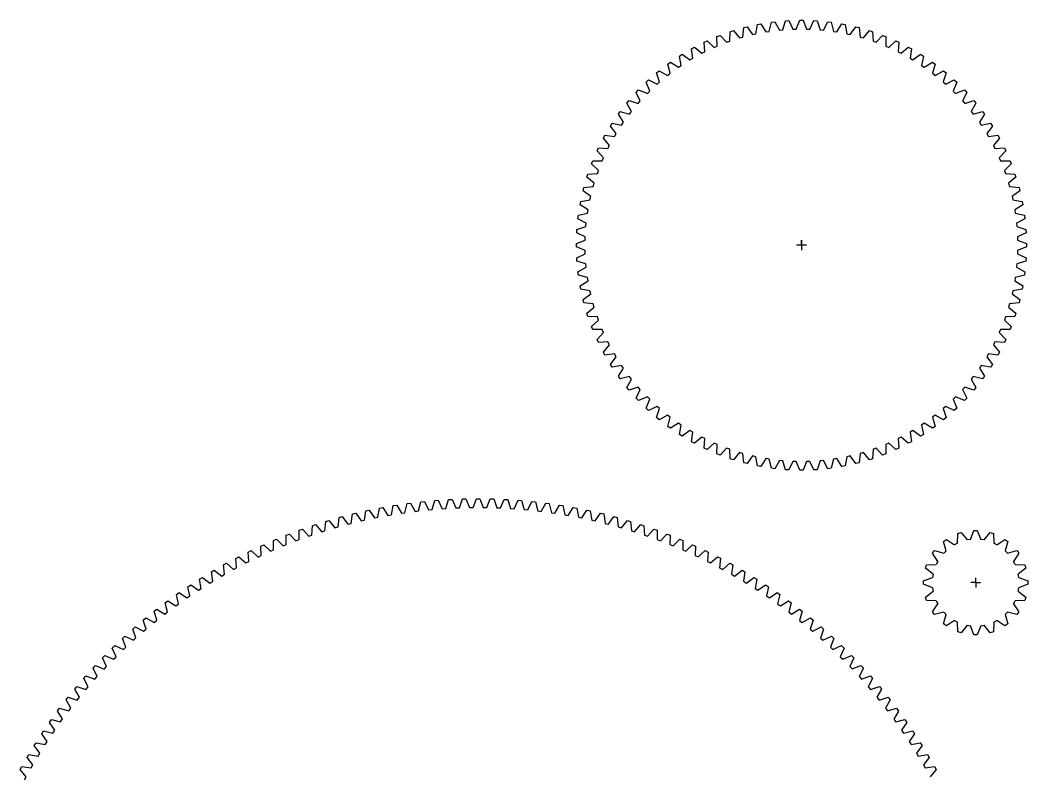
# Model space of a CAD drawing. Header units: millimetres. Extents: x 20 to 587, y 13 to 398.
# Drawn here: x 324.2 to 427.4, y 102.2 to 179.8 of the extents above; entities that cross this region are included whole.
import ezdxf

# ---------------------------------------------------------------- set-up
doc = ezdxf.new("R2010")
doc.units = ezdxf.units.MM

msp = doc.modelspace()

# ---------------------------------------------------------------- linework, layer by layer
at = {"color": 7, "true_color": 0xffffff}
for p, q in [((402.3, 178.77), (402.59, 179.7)), ((402.59, 179.7), (402.94, 179.72)), ((402.94, 179.72), (403.35, 178.84)), ((403.69, 178.85), (404.04, 179.76)), ((404.04, 179.76), (404.39, 179.76)), ((404.39, 179.76), (404.74, 178.85)), ((405.08, 178.84), (405.49, 179.72)), ((405.49, 179.72), (405.84, 179.7)), ((405.84, 179.7), (406.13, 178.77)), ((396.92, 178.57), (397.26, 178.68)), ((397.26, 178.68), (397.87, 177.93)), ((398.2, 178.02), (398.31, 178.99)), ((398.31, 178.99), (398.65, 179.08)), ((398.65, 179.08), (399.21, 178.29)), ((399.55, 178.36), (399.72, 179.32)), ((399.72, 179.32), (400.07, 179.38)), ((400.07, 179.38), (400.58, 178.56)), ((400.92, 178.61), (401.15, 179.55)), ((401.15, 179.55), (401.5, 179.6)), ((401.5, 179.6), (401.96, 178.74)), ((401.96, 178.74), (402.3, 178.77)), ((403.35, 178.84), (403.69, 178.85)), ((404.74, 178.85), (405.08, 178.84)), ((406.13, 178.77), (406.47, 178.74)), ((406.47, 178.74), (406.93, 179.6)), ((406.93, 179.6), (407.28, 179.55)), ((407.28, 179.55), (407.51, 178.61)), ((407.85, 178.56), (408.37, 179.38)), ((408.37, 179.38), (408.71, 179.32)), ((408.71, 179.32), (408.88, 178.36)), ((409.22, 178.29), (409.78, 179.08)), ((409.78, 179.08), (410.12, 178.99)), ((410.12, 178.99), (410.23, 178.02)), ((410.56, 177.93), (411.18, 178.68)), ((411.18, 178.68), (411.51, 178.57)), ((394.24, 177.49), (394.56, 177.64)), ((394.56, 177.64), (395.26, 176.97)), ((395.56, 178.07), (395.89, 178.2)), ((395.57, 177.1), (395.56, 178.07)), ((395.89, 178.2), (396.55, 177.49)), ((396.55, 177.49), (396.87, 177.6)), ((396.87, 177.6), (396.92, 178.57)), ((397.87, 177.93), (398.2, 178.02)), ((399.21, 178.29), (399.55, 178.36)), ((400.58, 178.56), (400.92, 178.61)), ((407.51, 178.61), (407.85, 178.56)), ((408.88, 178.36), (409.22, 178.29)), ((410.23, 178.02), (410.56, 177.93)), ((411.51, 178.57), (411.56, 177.6)), ((411.56, 177.6), (411.88, 177.49)), ((411.88, 177.49), (412.54, 178.2)), ((412.54, 178.2), (412.87, 178.07)), ((412.87, 178.07), (412.86, 177.1)), ((413.17, 176.97), (413.88, 177.64)), ((413.88, 177.64), (414.19, 177.49)), ((392.95, 176.82), (393.26, 176.99)), ((393.08, 175.86), (392.95, 176.82)), ((393.26, 176.99), (394, 176.36)), ((394.31, 176.52), (394.24, 177.49)), ((395.26, 176.97), (395.57, 177.1)), ((412.86, 177.1), (413.17, 176.97)), ((414.19, 177.49), (414.12, 176.52)), ((414.43, 176.36), (415.17, 176.99)), ((415.17, 176.99), (415.48, 176.82)), ((415.48, 176.82), (415.35, 175.86)), ((391.71, 176.07), (392.01, 176.26)), ((391.9, 175.12), (391.71, 176.07)), ((392.01, 176.26), (392.79, 175.68)), ((392.79, 175.68), (393.08, 175.86)), ((394, 176.36), (394.31, 176.52)), ((414.12, 176.52), (414.43, 176.36)), ((415.35, 175.86), (415.64, 175.68)), ((415.64, 175.68), (416.42, 176.26)), ((416.42, 176.26), (416.72, 176.07)), ((416.72, 176.07), (416.53, 175.12)), ((389.38, 174.35), (389.65, 174.58)), ((389.65, 174.58), (390.5, 174.1)), ((390.52, 175.25), (390.8, 175.46)), ((390.77, 174.31), (390.52, 175.25)), ((390.8, 175.46), (391.62, 174.93)), ((391.62, 174.93), (391.9, 175.12)), ((416.53, 175.12), (416.81, 174.93)), ((416.81, 174.93), (417.63, 175.46)), ((417.63, 175.46), (417.91, 175.25)), ((417.91, 175.25), (417.66, 174.31)), ((417.93, 174.1), (418.78, 174.58)), ((418.78, 174.58), (419.05, 174.35)), ((388.3, 173.39), (388.56, 173.63)), ((388.56, 173.63), (389.43, 173.21)), ((389.69, 173.43), (389.38, 174.35)), ((390.5, 174.1), (390.77, 174.31)), ((417.66, 174.31), (417.93, 174.1)), ((419.05, 174.35), (418.74, 173.43)), ((419, 173.21), (419.87, 173.63)), ((419.87, 173.63), (420.13, 173.39)), ((387.29, 172.36), (387.53, 172.61)), ((387.53, 172.61), (388.43, 172.24)), ((388.67, 172.49), (388.3, 173.39)), ((388.43, 172.24), (388.67, 172.49)), ((389.43, 173.21), (389.69, 173.43)), ((418.74, 173.43), (419, 173.21)), ((420.13, 173.39), (419.76, 172.49)), ((419.76, 172.49), (420.01, 172.24)), ((420.01, 172.24), (420.91, 172.61)), ((420.91, 172.61), (421.15, 172.36)), ((386.34, 171.26), (386.56, 171.53)), ((386.56, 171.53), (387.48, 171.22)), ((387.71, 171.48), (387.29, 172.36)), ((387.48, 171.22), (387.71, 171.48)), ((421.15, 172.36), (420.72, 171.48)), ((420.72, 171.48), (420.95, 171.22)), ((420.95, 171.22), (421.87, 171.53)), ((421.87, 171.53), (422.09, 171.26)), ((385.46, 170.11), (385.66, 170.39)), ((385.66, 170.39), (386.6, 170.14)), ((386.81, 170.41), (386.34, 171.26)), ((386.6, 170.14), (386.81, 170.41)), ((422.09, 171.26), (421.62, 170.41)), ((421.62, 170.41), (421.83, 170.14)), ((421.83, 170.14), (422.77, 170.39)), ((422.77, 170.39), (422.97, 170.11)), ((385.98, 169.29), (385.46, 170.11)), ((422.97, 170.11), (422.45, 169.29)), ((384.65, 168.91), (384.84, 169.2)), ((385.23, 168.13), (384.65, 168.91)), ((384.84, 169.2), (385.79, 169.01)), ((385.79, 169.01), (385.98, 169.29)), ((422.45, 169.29), (422.64, 169.01)), ((422.64, 169.01), (423.59, 169.2)), ((423.78, 168.91), (423.2, 168.13)), ((423.59, 169.2), (423.78, 168.91)), ((383.92, 167.65), (384.09, 167.96)), ((384.55, 166.91), (383.92, 167.65)), ((384.09, 167.96), (385.05, 167.83)), ((385.05, 167.83), (385.23, 168.13)), ((423.2, 168.13), (423.38, 167.83)), ((423.38, 167.83), (424.34, 167.96)), ((424.51, 167.65), (423.88, 166.91)), ((424.34, 167.96), (424.51, 167.65)), ((383.28, 166.36), (383.43, 166.67)), ((383.95, 165.66), (383.28, 166.36)), ((383.43, 166.67), (384.39, 166.6)), ((384.39, 166.6), (384.55, 166.91)), ((423.88, 166.91), (424.04, 166.6)), ((424.04, 166.6), (425.01, 166.67)), ((425.15, 166.36), (424.48, 165.66)), ((425.01, 166.67), (425.15, 166.36)), ((382.71, 165.02), (382.84, 165.35)), ((382.84, 165.35), (383.81, 165.34)), ((383.81, 165.34), (383.95, 165.66)), ((424.48, 165.66), (424.62, 165.34)), ((424.62, 165.34), (425.59, 165.35)), ((425.59, 165.35), (425.72, 165.02)), ((383.42, 164.37), (382.71, 165.02)), ((383.31, 164.04), (383.42, 164.37)), ((425.72, 165.02), (425.01, 164.37)), ((425.01, 164.37), (425.12, 164.04)), ((382.23, 163.66), (382.34, 163.99)), ((382.98, 163.04), (382.23, 163.66)), ((382.34, 163.99), (383.31, 164.04)), ((425.12, 164.04), (426.09, 163.99)), ((426.2, 163.66), (425.45, 163.04)), ((426.09, 163.99), (426.2, 163.66)), ((381.84, 162.26), (381.92, 162.6)), ((382.63, 161.7), (381.84, 162.26)), ((381.92, 162.6), (382.89, 162.71)), ((382.89, 162.71), (382.98, 163.04)), ((425.45, 163.04), (425.54, 162.71)), ((425.54, 162.71), (426.51, 162.6)), ((426.59, 162.26), (425.8, 161.7)), ((426.51, 162.6), (426.59, 162.26)), ((381.53, 160.85), (381.6, 161.19)), ((381.6, 161.19), (382.55, 161.36)), ((382.55, 161.36), (382.63, 161.7)), ((425.8, 161.7), (425.88, 161.36)), ((425.88, 161.36), (426.83, 161.19)), ((426.83, 161.19), (426.9, 160.85)), ((382.36, 160.33), (381.53, 160.85)), ((382.3, 159.99), (382.36, 160.33)), ((426.9, 160.85), (426.08, 160.33)), ((426.08, 160.33), (426.13, 159.99)), ((381.32, 159.41), (381.36, 159.76)), ((382.17, 158.95), (381.32, 159.41)), ((381.36, 159.76), (382.3, 159.99)), ((426.13, 159.99), (427.07, 159.76)), ((427.12, 159.41), (426.26, 158.95)), ((427.07, 159.76), (427.12, 159.41)), ((381.19, 157.97), (381.21, 158.32)), ((381.21, 158.32), (382.14, 158.61)), ((382.14, 158.61), (382.17, 158.95)), ((426.26, 158.95), (426.29, 158.61)), ((426.29, 158.61), (427.22, 158.32)), ((427.22, 158.32), (427.24, 157.97)), ((381.16, 156.87), (382.06, 157.22)), ((382.07, 157.57), (381.19, 157.97)), ((382.06, 157.22), (382.07, 157.57)), ((404.22, 156.7), (404.22, 157.2)), ((404.22, 157.2), (404.22, 156.7)), ((427.24, 157.97), (426.36, 157.57)), ((426.36, 157.57), (426.37, 157.22)), ((426.37, 157.22), (427.28, 156.87)), ((381.16, 156.52), (381.16, 156.87)), ((382.06, 156.17), (381.16, 156.52)), ((382.07, 155.83), (382.06, 156.17)), ((404.72, 156.7), (403.72, 156.7)), ((404.22, 156.7), (404.22, 156.2)), ((426.37, 156.17), (426.36, 155.83)), ((427.28, 156.52), (426.37, 156.17)), ((427.28, 156.87), (427.28, 156.52)), ((381.19, 155.42), (382.07, 155.83)), ((381.21, 155.08), (381.19, 155.42)), ((382.14, 154.78), (381.21, 155.08)), ((427.22, 155.08), (426.29, 154.78)), ((426.36, 155.83), (427.24, 155.42)), ((427.24, 155.42), (427.22, 155.08)), ((381.32, 153.98), (382.17, 154.44)), ((381.36, 153.63), (381.32, 153.98)), ((382.17, 154.44), (382.14, 154.78)), ((426.29, 154.78), (426.26, 154.44)), ((426.26, 154.44), (427.12, 153.98)), ((427.12, 153.98), (427.07, 153.63)), ((382.3, 153.4), (381.36, 153.63)), ((381.53, 152.55), (382.36, 153.06)), ((382.36, 153.06), (382.3, 153.4)), ((426.13, 153.4), (426.08, 153.06)), ((426.08, 153.06), (426.9, 152.55)), ((427.07, 153.63), (426.13, 153.4)), ((381.6, 152.2), (381.53, 152.55)), ((382.55, 152.03), (381.6, 152.2)), ((382.63, 151.7), (382.55, 152.03)), ((425.88, 152.03), (425.8, 151.7)), ((426.83, 152.2), (425.88, 152.03)), ((426.9, 152.55), (426.83, 152.2)), ((381.84, 151.13), (382.63, 151.7)), ((381.92, 150.79), (381.84, 151.13)), ((382.89, 150.68), (381.92, 150.79)), ((426.51, 150.79), (425.54, 150.68)), ((425.8, 151.7), (426.59, 151.13)), ((426.59, 151.13), (426.51, 150.79)), ((382.23, 149.74), (382.98, 150.35)), ((382.34, 149.41), (382.23, 149.74)), ((382.98, 150.35), (382.89, 150.68)), ((425.54, 150.68), (425.45, 150.35)), ((425.45, 150.35), (426.2, 149.74)), ((426.2, 149.74), (426.09, 149.41)), ((383.31, 149.35), (382.34, 149.41)), ((382.71, 148.37), (383.42, 149.03)), ((383.42, 149.03), (383.31, 149.35)), ((425.12, 149.35), (425.01, 149.03)), ((425.01, 149.03), (425.72, 148.37)), ((426.09, 149.41), (425.12, 149.35)), ((382.84, 148.05), (382.71, 148.37)), ((383.81, 148.05), (382.84, 148.05)), ((383.28, 147.04), (383.95, 147.74)), ((383.95, 147.74), (383.81, 148.05)), ((424.62, 148.05), (424.48, 147.74)), ((424.48, 147.74), (425.15, 147.04)), ((425.59, 148.05), (424.62, 148.05)), ((425.72, 148.37), (425.59, 148.05)), ((383.43, 146.72), (383.28, 147.04)), ((384.39, 146.79), (383.43, 146.72)), ((384.55, 146.48), (384.39, 146.79)), ((424.04, 146.79), (423.88, 146.48)), ((425.01, 146.72), (424.04, 146.79)), ((425.15, 147.04), (425.01, 146.72)), ((383.92, 145.74), (384.55, 146.48)), ((384.09, 145.44), (383.92, 145.74)), ((423.88, 146.48), (424.51, 145.74)), ((424.51, 145.74), (424.34, 145.44)), ((385.05, 145.57), (384.09, 145.44)), ((384.65, 144.49), (385.23, 145.27)), ((385.23, 145.27), (385.05, 145.57)), ((423.38, 145.57), (423.2, 145.27)), ((423.2, 145.27), (423.78, 144.49)), ((424.34, 145.44), (423.38, 145.57)), ((384.84, 144.19), (384.65, 144.49)), ((385.79, 144.38), (384.84, 144.19)), ((385.46, 143.28), (385.98, 144.1)), ((385.98, 144.1), (385.79, 144.38)), ((422.64, 144.38), (422.45, 144.1)), ((422.45, 144.1), (422.97, 143.28)), ((423.59, 144.19), (422.64, 144.38)), ((423.78, 144.49), (423.59, 144.19)), ((385.66, 143), (385.46, 143.28)), ((386.6, 143.25), (385.66, 143)), ((386.34, 142.13), (386.81, 142.98)), ((386.81, 142.98), (386.6, 143.25)), ((421.83, 143.25), (421.62, 142.98)), ((421.62, 142.98), (422.09, 142.13)), ((422.77, 143), (421.83, 143.25)), ((422.97, 143.28), (422.77, 143)), ((386.56, 141.86), (386.34, 142.13)), ((387.48, 142.17), (386.56, 141.86)), ((387.29, 141.04), (387.71, 141.91)), ((387.71, 141.91), (387.48, 142.17)), ((420.95, 142.17), (420.72, 141.91)), ((420.72, 141.91), (421.15, 141.04)), ((421.87, 141.86), (420.95, 142.17)), ((422.09, 142.13), (421.87, 141.86)), ((387.53, 140.78), (387.29, 141.04)), ((388.43, 141.15), (387.53, 140.78)), ((388.3, 140.01), (388.67, 140.91)), ((388.67, 140.91), (388.43, 141.15)), ((420.01, 141.15), (419.76, 140.91)), ((419.76, 140.91), (420.13, 140.01)), ((420.91, 140.78), (420.01, 141.15)), ((421.15, 141.04), (420.91, 140.78)), ((388.56, 139.77), (388.3, 140.01)), ((389.43, 140.19), (388.56, 139.77)), ((389.38, 139.04), (389.69, 139.96)), ((389.69, 139.96), (389.43, 140.19)), ((419, 140.19), (418.74, 139.96)), ((418.74, 139.96), (419.05, 139.04)), ((419.87, 139.77), (419, 140.19)), ((420.13, 140.01), (419.87, 139.77)), ((389.65, 138.82), (389.38, 139.04)), ((390.5, 139.29), (389.65, 138.82)), ((390.77, 139.08), (390.5, 139.29)), ((390.52, 138.14), (390.77, 139.08)), ((391.62, 138.47), (390.8, 137.94)), ((391.9, 138.27), (391.62, 138.47)), ((416.81, 138.47), (416.53, 138.27)), ((417.63, 137.94), (416.81, 138.47)), ((417.93, 139.29), (417.66, 139.08)), ((417.66, 139.08), (417.91, 138.14)), ((418.78, 138.82), (417.93, 139.29)), ((419.05, 139.04), (418.78, 138.82)), ((390.8, 137.94), (390.52, 138.14)), ((391.71, 137.32), (391.9, 138.27)), ((392.79, 137.71), (392.01, 137.13)), ((393.08, 137.54), (392.79, 137.71)), ((392.95, 136.57), (393.08, 137.54)), ((415.64, 137.71), (415.35, 137.54)), ((415.35, 137.54), (415.48, 136.57)), ((416.42, 137.13), (415.64, 137.71)), ((416.53, 138.27), (416.72, 137.32)), ((417.91, 138.14), (417.63, 137.94)), ((392.01, 137.13), (391.71, 137.32)), ((393.26, 136.41), (392.95, 136.57)), ((394, 137.03), (393.26, 136.41)), ((394.31, 136.88), (394, 137.03)), ((394.24, 135.91), (394.31, 136.88)), ((395.26, 136.43), (394.56, 135.76)), ((395.57, 136.29), (395.26, 136.43)), ((395.56, 135.32), (395.57, 136.29)), ((413.17, 136.43), (412.86, 136.29)), ((412.86, 136.29), (412.87, 135.32)), ((413.88, 135.76), (413.17, 136.43)), ((414.43, 137.03), (414.12, 136.88)), ((414.12, 136.88), (414.19, 135.91)), ((415.17, 136.41), (414.43, 137.03)), ((415.48, 136.57), (415.17, 136.41)), ((416.72, 137.32), (416.42, 137.13)), ((394.56, 135.76), (394.24, 135.91)), ((395.89, 135.19), (395.56, 135.32)), ((396.55, 135.91), (395.89, 135.19)), ((396.87, 135.79), (396.55, 135.91)), ((396.92, 134.82), (396.87, 135.79)), ((397.87, 135.47), (397.26, 134.71)), ((398.2, 135.37), (397.87, 135.47)), ((398.31, 134.41), (398.2, 135.37)), ((410.23, 135.37), (410.12, 134.41)), ((410.56, 135.47), (410.23, 135.37)), ((411.18, 134.71), (410.56, 135.47)), ((411.56, 135.79), (411.51, 134.82)), ((411.88, 135.91), (411.56, 135.79)), ((412.54, 135.19), (411.88, 135.91)), ((412.87, 135.32), (412.54, 135.19)), ((414.19, 135.91), (413.88, 135.76)), ((397.26, 134.71), (396.92, 134.82)), ((398.65, 134.32), (398.31, 134.41)), ((399.21, 135.11), (398.65, 134.32)), ((399.55, 135.03), (399.21, 135.11)), ((399.72, 134.08), (399.55, 135.03)), ((400.58, 134.84), (400.07, 134.01)), ((400.92, 134.78), (400.58, 134.84)), ((401.15, 133.84), (400.92, 134.78)), ((401.96, 134.65), (401.5, 133.8)), ((402.3, 134.62), (401.96, 134.65)), ((402.59, 133.69), (402.3, 134.62)), ((403.35, 134.55), (402.94, 133.67)), ((403.69, 134.54), (403.35, 134.55)), ((404.04, 133.64), (403.69, 134.54)), ((404.74, 134.54), (404.39, 133.64)), ((405.08, 134.55), (404.74, 134.54)), ((405.49, 133.67), (405.08, 134.55)), ((406.13, 134.62), (405.84, 133.69)), ((406.47, 134.65), (406.13, 134.62)), ((406.93, 133.8), (406.47, 134.65)), ((407.51, 134.78), (407.28, 133.84)), ((407.85, 134.84), (407.51, 134.78)), ((408.37, 134.01), (407.85, 134.84)), ((408.88, 135.03), (408.71, 134.08)), ((409.22, 135.11), (408.88, 135.03)), ((409.78, 134.32), (409.22, 135.11)), ((410.12, 134.41), (409.78, 134.32)), ((411.51, 134.82), (411.18, 134.71)), ((400.07, 134.01), (399.72, 134.08)), ((401.5, 133.8), (401.15, 133.84)), ((402.94, 133.67), (402.59, 133.69)), ((404.39, 133.64), (404.04, 133.64)), ((405.84, 133.69), (405.49, 133.67)), ((407.28, 133.84), (406.93, 133.8)), ((408.71, 134.08), (408.37, 134.01)), ((363.59, 129.29), (363.81, 130.23)), ((363.81, 130.23), (364.16, 130.28)), ((364.16, 130.28), (364.63, 129.43)), ((364.98, 129.47), (365.23, 130.41)), ((365.23, 130.41), (365.58, 130.44)), ((365.58, 130.44), (366.02, 129.58)), ((366.37, 129.62), (366.65, 130.54)), ((366.65, 130.54), (367, 130.57)), ((367, 130.57), (367.42, 129.7)), ((367.77, 129.73), (368.07, 130.64)), ((368.07, 130.64), (368.42, 130.66)), ((368.42, 130.66), (368.82, 129.78)), ((369.17, 129.79), (369.49, 130.7)), ((369.49, 130.7), (369.84, 130.71)), ((369.84, 130.71), (370.22, 129.82)), ((370.57, 129.83), (370.92, 130.73)), ((370.92, 130.73), (371.27, 130.73)), ((371.27, 130.73), (371.62, 129.83)), ((371.97, 129.82), (372.34, 130.71)), ((372.34, 130.71), (372.69, 130.7)), ((372.69, 130.7), (373.02, 129.79)), ((373.37, 129.78), (373.77, 130.66)), ((373.77, 130.66), (374.12, 130.64)), ((374.12, 130.64), (374.42, 129.72)), ((374.77, 129.7), (375.19, 130.57)), ((375.19, 130.57), (375.54, 130.54)), ((375.54, 130.54), (375.82, 129.62)), ((376.17, 129.59), (376.61, 130.44)), ((376.61, 130.44), (376.96, 130.41)), ((376.96, 130.41), (377.21, 129.47)), ((377.56, 129.43), (378.03, 130.28)), ((378.03, 130.28), (378.37, 130.23)), ((378.37, 130.23), (378.6, 129.29)), ((358.09, 128.2), (358.22, 129.16)), ((358.22, 129.16), (358.55, 129.24)), ((358.55, 129.24), (359.11, 128.45)), ((359.45, 128.53), (359.6, 129.48)), ((359.6, 129.48), (359.94, 129.55)), ((359.94, 129.55), (360.48, 128.75)), ((360.82, 128.82), (361, 129.77)), ((361, 129.77), (361.34, 129.83)), ((361.34, 129.83), (361.85, 129.01)), ((362.2, 129.07), (362.4, 130.02)), ((362.4, 130.02), (362.75, 130.07)), ((362.75, 130.07), (363.24, 129.24)), ((378.95, 129.24), (379.44, 130.07)), ((379.44, 130.07), (379.78, 130.02)), ((379.78, 130.02), (379.99, 129.07)), ((380.33, 129.01), (380.84, 129.83)), ((380.84, 129.83), (381.19, 129.77)), ((381.19, 129.77), (381.36, 128.82)), ((381.71, 128.75), (382.24, 129.55)), ((382.24, 129.55), (382.58, 129.48)), ((382.58, 129.48), (382.73, 128.52)), ((383.08, 128.45), (383.63, 129.24)), ((383.63, 129.24), (383.97, 129.16)), ((383.97, 129.16), (384.1, 128.2)), ((354.11, 127.96), (354.44, 128.07)), ((354.44, 128.07), (355.06, 127.33)), ((355.39, 127.43), (355.47, 128.4)), ((355.47, 128.4), (355.8, 128.5)), ((355.8, 128.5), (356.4, 127.74)), ((356.74, 127.83), (356.84, 128.79)), ((356.84, 128.79), (357.17, 128.89)), ((357.17, 128.89), (357.75, 128.11)), ((384.44, 128.11), (385.01, 128.89)), ((385.01, 128.89), (385.35, 128.8)), ((385.35, 128.8), (385.45, 127.83)), ((385.79, 127.74), (386.39, 128.5)), ((386.39, 128.5), (386.72, 128.4)), ((386.72, 128.4), (386.79, 127.43)), ((387.13, 127.33), (387.75, 128.07)), ((387.75, 128.07), (388.08, 127.96)), ((351.43, 126.99), (351.76, 127.11)), ((351.76, 127.11), (352.41, 126.4)), ((352.74, 126.53), (352.76, 127.49)), ((352.76, 127.49), (353.09, 127.61)), ((353.09, 127.61), (353.73, 126.88)), ((354.06, 127), (354.11, 127.96)), ((388.08, 127.96), (388.13, 127)), ((388.46, 126.88), (389.1, 127.61)), ((389.1, 127.61), (389.42, 127.49)), ((389.42, 127.49), (389.45, 126.53)), ((389.78, 126.4), (390.43, 127.11)), ((390.43, 127.11), (390.76, 126.99)), ((420.2, 126.17), (420.25, 127.16)), ((420.25, 127.16), (420.58, 127.27)), ((420.58, 127.27), (421.2, 126.5)), ((421.54, 126.55), (421.89, 127.48)), ((421.89, 127.48), (422.24, 127.48)), ((422.24, 127.48), (422.59, 126.55)), ((422.94, 126.5), (423.56, 127.27)), ((423.56, 127.27), (423.89, 127.16)), ((423.89, 127.16), (423.93, 126.17)), ((348.81, 125.87), (349.13, 126.01)), ((349.13, 126.01), (349.82, 125.34)), ((350.11, 126.45), (350.43, 126.58)), ((350.14, 125.48), (350.11, 126.45)), ((350.43, 126.58), (351.11, 125.89)), ((351.43, 126.02), (351.43, 126.99)), ((390.76, 126.99), (390.75, 126.02)), ((391.08, 125.89), (391.75, 126.58)), ((391.75, 126.58), (392.08, 126.45)), ((392.08, 126.45), (392.05, 125.48)), ((392.37, 125.34), (393.06, 126.01)), ((393.06, 126.01), (393.38, 125.87)), ((418.78, 126.35), (419.07, 126.56)), ((419.05, 125.4), (418.78, 126.35)), ((419.07, 126.56), (419.9, 126.01)), ((420.2, 126.17), (419.9, 126.01)), ((421.54, 126.55), (421.2, 126.5)), ((422.94, 126.5), (422.59, 126.55)), ((424.24, 126.01), (423.93, 126.17)), ((424.24, 126.01), (425.07, 126.56)), ((425.07, 126.56), (425.35, 126.35)), ((425.35, 126.35), (425.09, 125.4)), ((347.52, 125.26), (347.83, 125.41)), ((347.6, 124.3), (347.52, 125.26)), ((347.83, 125.41), (348.54, 124.75)), ((348.86, 124.91), (348.81, 125.87)), ((393.38, 125.87), (393.33, 124.9)), ((393.65, 124.76), (394.35, 125.41)), ((394.35, 125.41), (394.67, 125.26)), ((394.67, 125.26), (394.59, 124.3)), ((417.64, 125.13), (417.85, 125.42)), ((418.19, 124.3), (417.64, 125.13)), ((417.85, 125.42), (418.8, 125.15)), ((419.05, 125.4), (418.8, 125.15)), ((425.34, 125.15), (425.09, 125.4)), ((425.34, 125.15), (426.29, 125.42)), ((426.5, 125.13), (425.95, 124.3)), ((426.29, 125.42), (426.5, 125.13)), ((344.99, 123.94), (345.3, 124.11)), ((345.12, 122.98), (344.99, 123.94)), ((345.3, 124.11), (346.04, 123.49)), ((346.25, 124.61), (346.56, 124.78)), ((346.35, 123.65), (346.25, 124.61)), ((346.56, 124.78), (347.28, 124.14)), ((394.9, 124.14), (395.63, 124.78)), ((395.63, 124.78), (395.94, 124.62)), ((395.94, 124.62), (395.83, 123.65)), ((396.15, 123.49), (396.89, 124.11)), ((396.89, 124.11), (397.19, 123.94)), ((397.19, 123.94), (397.06, 122.98)), ((416.93, 123.62), (417.04, 123.95)), ((417.04, 123.95), (418.03, 124)), ((418.19, 124.3), (418.03, 124)), ((426.11, 124), (425.95, 124.3)), ((426.11, 124), (427.1, 123.95)), ((427.1, 123.95), (427.21, 123.62)), ((343.76, 123.23), (344.06, 123.4)), ((343.91, 122.27), (343.76, 123.23)), ((344.06, 123.4), (344.82, 122.8)), ((397.37, 122.8), (398.13, 123.4)), ((398.13, 123.4), (398.43, 123.23)), ((398.43, 123.23), (398.27, 122.27)), ((417.7, 123), (416.93, 123.62)), ((417.7, 123), (417.65, 122.66)), ((427.21, 123.62), (426.43, 123)), ((426.49, 122.66), (426.43, 123)), ((341.35, 121.71), (341.64, 121.9)), ((341.64, 121.9), (342.43, 121.34)), ((342.54, 122.48), (342.84, 122.67)), ((342.72, 121.53), (342.54, 122.48)), ((342.84, 122.67), (343.61, 122.09)), ((398.58, 122.09), (399.35, 122.67)), ((399.35, 122.67), (399.65, 122.48)), ((399.65, 122.48), (399.46, 121.53)), ((399.76, 121.34), (400.55, 121.9)), ((400.55, 121.9), (400.84, 121.71)), ((416.72, 122.31), (417.65, 122.66)), ((416.72, 121.96), (416.72, 122.31)), ((417.65, 121.61), (416.72, 121.96)), ((422.07, 122.13), (421.57, 122.13)), ((422.07, 122.13), (422.07, 122.63)), ((422.07, 122.13), (422.07, 121.63)), ((422.07, 122.13), (422.57, 122.13)), ((426.49, 122.66), (427.42, 122.31)), ((427.42, 121.96), (426.49, 121.61)), ((427.42, 122.31), (427.42, 121.96)), ((340.17, 120.9), (340.46, 121.1)), ((340.4, 119.96), (340.17, 120.9)), ((340.46, 121.1), (341.26, 120.56)), ((341.55, 120.76), (341.35, 121.71)), ((400.84, 121.71), (400.63, 120.76)), ((400.93, 120.56), (401.73, 121.1)), ((401.73, 121.1), (402.02, 120.9)), ((402.02, 120.9), (401.78, 119.96)), ((416.93, 120.65), (417.7, 121.26)), ((417.65, 121.61), (417.7, 121.26)), ((426.43, 121.26), (426.49, 121.61)), ((426.43, 121.26), (427.21, 120.65)), ((339.02, 120.06), (339.3, 120.27)), ((339.27, 119.13), (339.02, 120.06)), ((339.3, 120.27), (340.12, 119.75)), ((402.07, 119.75), (402.89, 120.27)), ((402.89, 120.27), (403.17, 120.06)), ((403.17, 120.06), (402.91, 119.13)), ((417.04, 120.31), (416.93, 120.65)), ((418.03, 120.27), (417.04, 120.31)), ((417.64, 119.13), (418.19, 119.96)), ((418.03, 120.27), (418.19, 119.96)), ((425.95, 119.96), (426.11, 120.27)), ((425.95, 119.96), (426.5, 119.13)), ((427.1, 120.31), (426.11, 120.27)), ((427.21, 120.65), (427.1, 120.31)), ((337.89, 119.19), (338.16, 119.41)), ((338.17, 118.27), (337.89, 119.19)), ((338.16, 119.41), (338.99, 118.91)), ((403.19, 118.91), (404.02, 119.41)), ((404.02, 119.41), (404.3, 119.19)), ((404.3, 119.19), (404.02, 118.26)), ((417.85, 118.85), (417.64, 119.13)), ((418.8, 119.11), (417.85, 118.85)), ((418.78, 117.91), (419.05, 118.86)), ((418.8, 119.11), (419.05, 118.86)), ((425.09, 118.86), (425.34, 119.11)), ((425.09, 118.86), (425.35, 117.91)), ((426.29, 118.85), (425.34, 119.11)), ((426.5, 119.13), (426.29, 118.85)), ((336.78, 118.29), (337.05, 118.51)), ((337.09, 117.37), (336.78, 118.29)), ((337.05, 118.51), (337.9, 118.04)), ((404.29, 118.04), (405.14, 118.51)), ((405.41, 118.29), (405.1, 117.37)), ((405.14, 118.51), (405.41, 118.29)), ((419.07, 117.7), (418.78, 117.91)), ((419.9, 118.25), (419.07, 117.7)), ((419.9, 118.25), (420.2, 118.09)), ((420.25, 117.1), (420.2, 118.09)), ((421.2, 117.77), (420.58, 116.99)), ((421.2, 117.77), (421.54, 117.71)), ((421.89, 116.78), (421.54, 117.71)), ((422.59, 117.71), (422.24, 116.78)), ((422.59, 117.71), (422.94, 117.77)), ((423.56, 116.99), (422.94, 117.77)), ((423.93, 118.09), (423.89, 117.1)), ((423.93, 118.09), (424.24, 118.25)), ((425.07, 117.7), (424.24, 118.25)), ((425.35, 117.91), (425.07, 117.7)), ((335.7, 117.36), (335.96, 117.59)), ((336.03, 116.46), (335.7, 117.36)), ((335.96, 117.59), (336.82, 117.14)), ((405.37, 117.15), (406.23, 117.59)), ((406.49, 117.36), (406.16, 116.45)), ((406.23, 117.59), (406.49, 117.36)), ((420.58, 116.99), (420.25, 117.1)), ((422.24, 116.78), (421.89, 116.78)), ((423.89, 117.1), (423.56, 116.99)), ((333.61, 115.42), (333.86, 115.67)), ((333.86, 115.67), (334.74, 115.26)), ((334.64, 116.41), (334.9, 116.64)), ((335, 115.51), (334.64, 116.41)), ((334.9, 116.64), (335.77, 116.22)), ((406.42, 116.22), (407.29, 116.64)), ((407.55, 116.41), (407.19, 115.51)), ((407.29, 116.64), (407.55, 116.41)), ((407.45, 115.26), (408.33, 115.67)), ((408.33, 115.67), (408.58, 115.42)), ((332.61, 114.41), (332.85, 114.66)), ((332.85, 114.66), (333.74, 114.28)), ((333.99, 114.53), (333.61, 115.42)), ((408.58, 115.42), (408.2, 114.53)), ((408.45, 114.28), (409.34, 114.66)), ((409.34, 114.66), (409.58, 114.41)), ((331.63, 113.37), (331.87, 113.63)), ((331.87, 113.63), (332.77, 113.27)), ((333.01, 113.53), (332.61, 114.41)), ((409.58, 114.41), (409.18, 113.53)), ((409.42, 113.28), (410.32, 113.63)), ((410.32, 113.63), (410.56, 113.37)), ((330.68, 112.31), (330.91, 112.57)), ((330.91, 112.57), (331.82, 112.24)), ((332.05, 112.51), (331.63, 113.37)), ((410.56, 113.37), (410.13, 112.5)), ((410.37, 112.24), (411.28, 112.57)), ((411.28, 112.57), (411.51, 112.31)), ((331.13, 111.45), (330.68, 112.31)), ((411.51, 112.31), (411.06, 111.45)), ((329.76, 111.22), (329.98, 111.49)), ((330.23, 110.38), (329.76, 111.22)), ((329.98, 111.49), (330.9, 111.18)), ((411.29, 111.18), (412.21, 111.49)), ((412.43, 111.22), (411.96, 110.38)), ((412.21, 111.49), (412.43, 111.22)), ((328.87, 110.11), (329.08, 110.38)), ((329.36, 109.28), (328.87, 110.11)), ((329.08, 110.38), (330.01, 110.1)), ((412.18, 110.1), (413.11, 110.38)), ((413.32, 110.11), (412.83, 109.28)), ((413.11, 110.38), (413.32, 110.11)), ((328, 108.97), (328.21, 109.25)), ((328.52, 108.16), (328, 108.97)), ((328.21, 109.25), (329.15, 109)), ((413.04, 109), (413.97, 109.25)), ((414.18, 108.97), (413.67, 108.15)), ((413.97, 109.25), (414.18, 108.97)), ((327.17, 107.81), (327.37, 108.1)), ((327.71, 107.01), (327.17, 107.81)), ((327.37, 108.1), (328.31, 107.87)), ((413.88, 107.87), (414.81, 108.1)), ((415.01, 107.81), (414.48, 107.01)), ((414.81, 108.1), (415.01, 107.81)), ((326.37, 106.63), (326.57, 106.93)), ((326.93, 105.85), (326.37, 106.63)), ((326.57, 106.93), (327.51, 106.72)), ((414.68, 106.72), (415.62, 106.93)), ((415.81, 106.63), (415.26, 105.84)), ((415.62, 106.93), (415.81, 106.63)), ((325.61, 105.43), (325.79, 105.73)), ((326.18, 104.66), (325.61, 105.43)), ((325.79, 105.73), (326.74, 105.55)), ((415.45, 105.55), (416.4, 105.73)), ((416.58, 105.43), (416, 104.66)), ((416.4, 105.73), (416.58, 105.43)), ((324.87, 104.21), (325.05, 104.51)), ((325.05, 104.51), (326, 104.36)), ((416.19, 104.36), (417.14, 104.51)), ((417.14, 104.51), (417.32, 104.21)), ((324.17, 102.97), (324.33, 103.28)), ((324.33, 103.28), (325.29, 103.15)), ((325.47, 103.45), (324.87, 104.21)), ((417.32, 104.21), (416.72, 103.45)), ((416.9, 103.15), (417.85, 103.28)), ((417.85, 103.28), (418.02, 102.97)), ((324.78, 102.23), (324.17, 102.97)), ((418.02, 102.97), (417.4, 102.23))]:
    msp.add_line(p, q, dxfattribs=at)
at = {"color": 9, "true_color": 0xd19cc7}
for p, q in [((361.85, 129.01), (362.2, 129.07)), ((363.24, 129.24), (363.59, 129.29)), ((364.63, 129.43), (364.98, 129.47)), ((366.02, 129.58), (366.37, 129.62)), ((367.42, 129.7), (367.77, 129.73)), ((368.82, 129.78), (369.17, 129.79)), ((370.22, 129.82), (370.57, 129.83)), ((371.62, 129.83), (371.97, 129.82)), ((373.02, 129.79), (373.37, 129.78)), ((374.42, 129.72), (374.77, 129.7)), ((375.82, 129.62), (376.17, 129.59)), ((377.21, 129.47), (377.56, 129.43)), ((378.6, 129.29), (378.95, 129.24)), ((379.99, 129.07), (380.33, 129.01)), ((357.75, 128.11), (358.09, 128.2)), ((359.11, 128.45), (359.45, 128.53)), ((360.48, 128.75), (360.82, 128.82)), ((381.36, 128.82), (381.71, 128.75)), ((382.73, 128.52), (383.08, 128.45)), ((384.1, 128.2), (384.44, 128.11)), ((353.73, 126.88), (354.06, 127)), ((355.06, 127.33), (355.39, 127.43)), ((356.4, 127.74), (356.74, 127.83)), ((385.45, 127.83), (385.79, 127.74)), ((386.79, 127.43), (387.13, 127.33)), ((351.11, 125.89), (351.43, 126.02)), ((352.41, 126.4), (352.74, 126.53)), ((388.13, 127), (388.46, 126.88)), ((389.45, 126.53), (389.78, 126.4)), ((390.75, 126.02), (391.08, 125.89)), ((349.82, 125.34), (350.14, 125.48)), ((392.05, 125.48), (392.37, 125.34)), ((347.28, 124.14), (347.6, 124.3)), ((348.54, 124.75), (348.86, 124.91)), ((393.33, 124.9), (393.65, 124.76)), ((394.59, 124.3), (394.9, 124.14)), ((344.82, 122.8), (345.12, 122.98)), ((346.04, 123.49), (346.35, 123.65)), ((395.83, 123.65), (396.15, 123.49)), ((397.06, 122.98), (397.37, 122.8)), ((343.61, 122.09), (343.91, 122.27)), ((398.27, 122.27), (398.58, 122.09)), ((342.43, 121.34), (342.72, 121.53)), ((399.46, 121.53), (399.76, 121.34)), ((340.12, 119.75), (340.4, 119.96)), ((341.26, 120.56), (341.55, 120.76)), ((400.63, 120.76), (400.93, 120.56)), ((401.78, 119.96), (402.07, 119.75)), ((338.99, 118.91), (339.27, 119.13)), ((402.91, 119.13), (403.19, 118.91)), ((337.9, 118.04), (338.17, 118.27)), ((404.02, 118.26), (404.29, 118.04)), ((336.82, 117.14), (337.09, 117.37)), ((405.1, 117.37), (405.37, 117.15)), ((335.77, 116.22), (336.03, 116.46)), ((406.16, 116.45), (406.42, 116.22)), ((334.74, 115.26), (335, 115.51)), ((407.19, 115.51), (407.45, 115.26)), ((333.74, 114.28), (333.99, 114.53)), ((408.2, 114.53), (408.45, 114.28)), ((332.77, 113.27), (333.01, 113.53)), ((409.18, 113.53), (409.42, 113.28)), ((331.82, 112.24), (332.05, 112.51)), ((410.13, 112.5), (410.37, 112.24)), ((330.9, 111.18), (331.13, 111.45)), ((411.06, 111.45), (411.29, 111.18)), ((330.01, 110.1), (330.23, 110.38)), ((411.96, 110.38), (412.18, 110.1)), ((329.15, 109), (329.36, 109.28)), ((412.83, 109.28), (413.04, 109)), ((328.31, 107.87), (328.52, 108.16)), ((413.67, 108.15), (413.88, 107.87)), ((327.51, 106.72), (327.71, 107.01)), ((414.48, 107.01), (414.68, 106.72)), ((326.74, 105.55), (326.93, 105.85)), ((415.26, 105.84), (415.45, 105.55)), ((326, 104.36), (326.18, 104.66)), ((416, 104.66), (416.19, 104.36)), ((325.29, 103.15), (325.47, 103.45)), ((416.72, 103.45), (416.9, 103.15)), ((324.62, 101.92), (324.78, 102.23))]:
    msp.add_line(p, q, dxfattribs=at)

doc.saveas('drawing.dxf')
